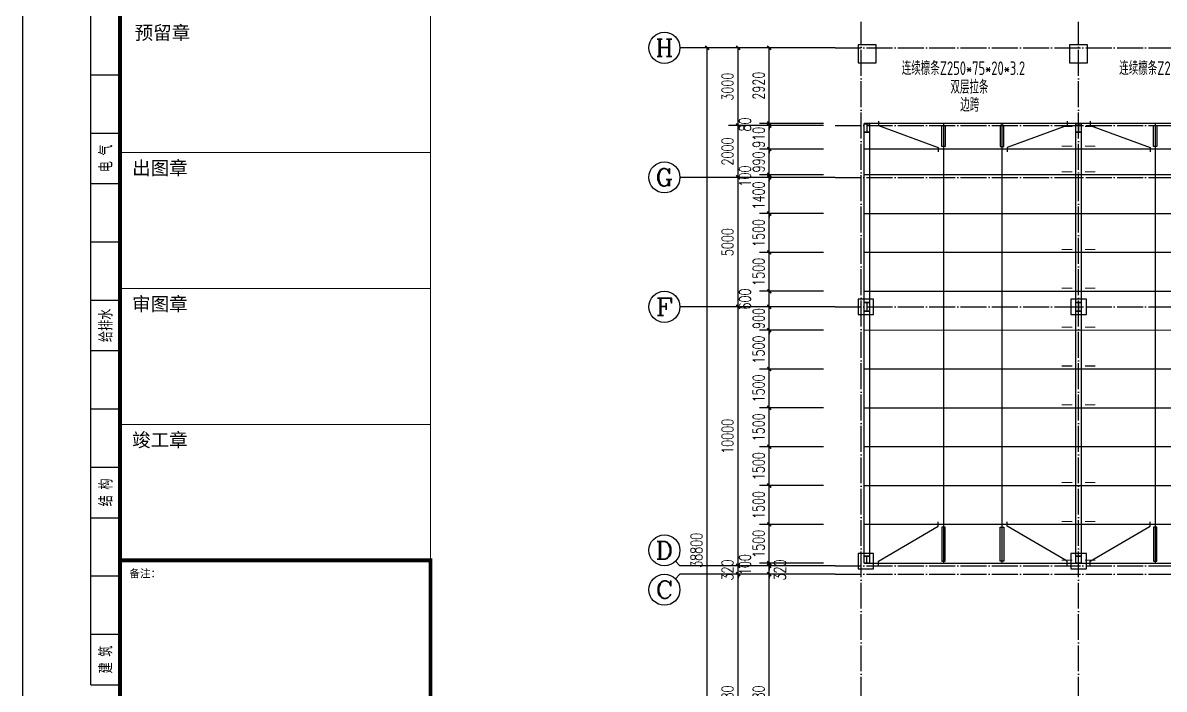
# Model space of a CAD drawing. Extents: x 712773 to 1022356, y -298958 to 209542.
# Drawn here: x 896206 to 940298, y -184377 to -158652 of the extents above; entities that cross this region are included whole.
import ezdxf
from ezdxf.enums import TextEntityAlignment as Align

# ---------------------------------------------------------------- set-up
doc = ezdxf.new("R2010")
doc.units = 0
doc.header["$LTSCALE"] = 500
doc.header["$MEASUREMENT"] = 0
doc.linetypes.add('DOTE', pattern=[2.42, 2, -0.2, 0.02, -0.2])
doc.layers.get('0').update_dxf_attribs({"linetype": 'CONTINUOUS'})
doc.layers.get('DEFPOINTS').update_dxf_attribs({"linetype": 'CONTINUOUS'})
doc.layers.add('0S-柱-线', color=50, linetype='CONTINUOUS', lineweight=30)
doc.layers.add('116', color=1, linetype='CONTINUOUS', lineweight=35)
for name, color, linetype in [('1000', 2, 'CONTINUOUS'), ('2001', 4, 'CONTINUOUS'), ('AXIS', 3, 'CONTINUOUS'), ('AXIS_TEXT', 7, 'CONTINUOUS'), ('DOOR_FIRE', 4, 'CONTINUOUS'), ('DOTE', 1, 'DOTE'), ('PUB_TEXT', 7, 'CONTINUOUS'), ('T-TK', 157, 'CONTINUOUS'), ('图层1', 165, 'CONTINUOUS'), ('照明平面标注层', 111, 'CONTINUOUS'), ('钢架', 7, 'CONTINUOUS')]:
    doc.layers.add(name, color=color, linetype=linetype)
doc.styles.add('_TCH_AXIS', font='COMPLEX', dxfattribs={"bigfont": 'GBCBIG'})
doc.styles.add('_TCH_DIM_T3', font='SIMPLEX', dxfattribs={"width": 0.705882, "bigfont": 'GBCBIG'})
doc.styles.add('COMPLEX', font='COMPLEX')
doc.styles.add('TK1-TY', font='simhei.ttf')
doc.styles.add('TK2-TY', font='', dxfattribs={"width": 0.8})
doc.styles.add('TSSD_Rein', font='tssdeng.shx', dxfattribs={"width": 0.7, "bigfont": 'hztxt.shx'})
doc.styles.add('图框JND-宋体', font='')
doc.styles.get('TK2-TY').set_extended_font_data('NSimSun')
doc.styles.get('图框JND-宋体').set_extended_font_data('SimSun')
doc.dimstyles.new('_TCH_ARCH&&150', dxfattribs={"dimtxt": 446.25, "dimasz": 150, "dimexe": 375, "dimexo": 450, "dimgap": 189.375, "dimtad": 1, "dimdec": 0, "dimzin": 0, "dimdsep": 46, "dimtxsty": '_TCH_DIM_T3', "dimblk": 'ARCHTICK', "dimcen": 0.09, "dimclrt": 7, "dimazin": 2, "dimtfac": 1, "dimtdec": 0, "dimtix": 1, "dimtmove": 2, "dimatfit": 3, "dimfxl": 0, "dimtolj": 1, "dimtzin": 0, "dimarcsym": 0})

# ---------------------------------------------------------------- blocks, each defined once
blk = doc.blocks.new('A1E图框')
at = {"layer": 'T-TK'}
for p, q in [((34800, -84100), (34800, -24700)), ((36550, -49600), (36550, -25700)), ((36550, -33900), (37300, -33900)), ((36550, -35400), (37300, -35400)), ((36550, -36700), (37300, -36700)), ((36550, -36700), (37300, -36700)), ((36550, -38200), (37300, -38200)), ((36550, -39700), (37300, -39700)), ((36550, -41000), (37300, -41000)), ((36550, -41000), (37300, -41000)), ((36550, -42500), (37300, -42500)), ((36550, -44000), (37300, -44000)), ((36550, -45300), (37300, -45300)), ((36550, -46800), (37300, -46800)), ((36550, -48300), (37300, -48300)), ((36550, -49600), (37300, -49600))]:
    blk.add_line(p, q, dxfattribs=at)
at = {"layer": 'T-TK', "const_width": 100}
for points in [[(37300, -83100), (117900, -83100), (117900, -25700), (37300, -25700)], [(45300, -83100), (37300, -83100), (37300, -46400), (45300, -46400)]]:
    blk.add_lwpolyline(points, close=True, dxfattribs=at)
at = {"layer": '图层1', "linetype": 'Continuous'}
blk.add_line((37300, -46400), (37300, -25700), dxfattribs=at)
at = {"layer": '图层1', "linetype": 'Continuous', "const_width": 25}
for points in [[(45300, -25700), (45300, -46400)], [(45300, -35900), (37300, -35900)], [(45300, -39400), (37300, -39400)], [(45300, -42900), (37300, -42900)], [(43800, -46400), (37300, -46400)]]:
    blk.add_lwpolyline(points, dxfattribs=at)
at = {"layer": 'T-TK', "style": 'TK2-TY', "width": 0.7}
for s, p in [('电 气', (36927, -36050)), ('给排水', (36929, -40350)), ('结 构', (36929, -44650)), ('建 筑', (36928, -48950))]:
    blk.add_text(s, height=300, rotation=90, dxfattribs=at).set_placement(p, align=Align.MIDDLE_CENTER)
at = {"layer": 'T-TK', "style": 'TK1-TY'}
blk.add_text('备注：', height=200, dxfattribs=at).set_placement((37544, -46836))
at = {"layer": '图层1', "style": '图框JND-宋体'}
for s, p in [('预留章', (37679, -32643)), ('出图章', (37614, -36124)), ('审图章', (37614, -39624)), ('竣工章', (37614, -43124))]:
    blk.add_text(s, height=350, dxfattribs=at).set_placement(p, align=Align.TOP_LEFT)
blk = doc.blocks.new('W3TGGSEGGG')
at = {"layer": '116', "const_width": 40}
for points in [[(936344, -162654), (936744, -162654)], [(937638, -162654), (937238, -162654)], [(936344, -163410), (936744, -163410)], [(937638, -163410), (937238, -163410)], [(936344, -164400), (936744, -164400)], [(937638, -164400), (937238, -164400)], [(936344, -167400), (936744, -167400)], [(937638, -167400), (937238, -167400)], [(936344, -168900), (936744, -168900)], [(937638, -168900), (937238, -168900)], [(936344, -170400), (936744, -170400)], [(937638, -170400), (937238, -170400)], [(936344, -171900), (936744, -171900)], [(937638, -171900), (937238, -171900)], [(936344, -173400), (936744, -173400)], [(937638, -173400), (937238, -173400)], [(936344, -176400), (936744, -176400)], [(937638, -176400), (937238, -176400)], [(936344, -177900), (936744, -177900)], [(937638, -177900), (937238, -177900)], [(936344, -179400), (936744, -179400)], [(937638, -179400), (937238, -179400)]]:
    blk.add_lwpolyline(points, dxfattribs=at)
blk = doc.blocks.new('aweffewgfag')
at = {"layer": '0S-柱-线'}
for points in [[(985945, -253633), (985945, -252933), (985245, -252933), (985245, -253633)], [(994115, -253633), (994115, -252933), (993415, -252933), (993415, -253633)], [(985845, -263353), (985845, -262753), (985245, -262753), (985245, -263353)], [(994065, -263353), (994065, -262753), (993465, -262753), (993465, -263353)], [(985845, -273173), (985845, -272573), (985245, -272573), (985245, -273173)], [(994065, -273173), (994065, -272573), (993465, -272573), (993465, -273173)]]:
    blk.add_lwpolyline(points, close=True, dxfattribs=at)
blk = doc.blocks.new('_ArchTick')
at = {"color": 0, "linetype": 'ByBlock', "const_width": 0.4}
blk.add_lwpolyline([(-0.5, -0.5), (0.5, 0.5)], dxfattribs=at)
blk = doc.blocks.new('*D460')
at = {"layer": 'AXIS', "color": 0, "lineweight": -2, "transparency": 16777216}
for p, q in [((927141, -159617), (922266, -159617)), ((922641, -198417), (922641, -159617)), ((927141, -198417), (922266, -198417))]:
    blk.add_line(p, q, dxfattribs=at)
at = {"layer": 'DEFPOINTS', "color": 0, "transparency": 16777216}
for p in [(922641, -159617), (927591, -159617), (927591, -198417)]:
    blk.add_point(p, dxfattribs=at)
at = {"layer": 'AXIS', "color": 0, "lineweight": -2, "transparency": 16777216, "xscale": 150, "yscale": 150, "zscale": 150}
for p, rotation in [((922641, -159617), 90), ((922641, -198417), 270)]:
    blk.add_blockref('_ArchTick', p, dxfattribs=dict(at, rotation=rotation))
at = {"layer": 'AXIS', "color": 7, "transparency": 16777216, "insert": (922229, -179017), "char_height": 446.2, "attachment_point": 5, "rotation": 90, "style": '_TCH_DIM_T3'}
blk.add_mtext('\\A1;38800', dxfattribs=at)
blk = doc.blocks.new('*D462')
at = {"layer": 'AXIS', "color": 0, "lineweight": -2, "transparency": 16777216}
for p, q in [((927141, -179937), (923466, -179937)), ((923841, -189617), (923841, -179937)), ((927141, -189617), (923466, -189617))]:
    blk.add_line(p, q, dxfattribs=at)
at = {"layer": 'DEFPOINTS', "color": 0, "transparency": 16777216}
for p in [(923841, -179937), (927591, -179937), (927591, -189617)]:
    blk.add_point(p, dxfattribs=at)
at = {"layer": 'AXIS', "color": 0, "lineweight": -2, "transparency": 16777216, "xscale": 150, "yscale": 150, "zscale": 150}
for p, rotation in [((923841, -179937), 90), ((923841, -189617), 270)]:
    blk.add_blockref('_ArchTick', p, dxfattribs=dict(at, rotation=rotation))
at = {"layer": 'AXIS', "color": 7, "transparency": 16777216, "insert": (923429, -184777), "char_height": 446.2, "attachment_point": 5, "rotation": 90, "style": '_TCH_DIM_T3'}
blk.add_mtext('\\A1;9680', dxfattribs=at)
blk = doc.blocks.new('*D463')
at = {"layer": 'AXIS', "color": 0, "lineweight": -2, "transparency": 16777216}
for p, q in [((927141, -179617), (923466, -179617)), ((923841, -179617), (923841, -179467)), ((923841, -179937), (923841, -179617)), ((927141, -179937), (923466, -179937)), ((923841, -179937), (923841, -180087))]:
    blk.add_line(p, q, dxfattribs=at)
at = {"layer": 'DEFPOINTS', "color": 0, "transparency": 16777216}
for p in [(923841, -179617), (927591, -179617), (927591, -179937)]:
    blk.add_point(p, dxfattribs=at)
at = {"layer": 'AXIS', "color": 0, "lineweight": -2, "transparency": 16777216, "xscale": 150, "yscale": 150, "zscale": 150}
for p, rotation in [((923841, -179617), 270), ((923841, -179937), 90)]:
    blk.add_blockref('_ArchTick', p, dxfattribs=dict(at, rotation=rotation))
at = {"layer": 'AXIS', "color": 7, "transparency": 16777216, "insert": (923429, -179777), "char_height": 446.2, "attachment_point": 5, "rotation": 90, "style": '_TCH_DIM_T3'}
blk.add_mtext('\\A1;320', dxfattribs=at)
blk = doc.blocks.new('*D464')
at = {"layer": 'AXIS', "color": 0, "lineweight": -2, "transparency": 16777216}
for p, q in [((927141, -169617), (923466, -169617)), ((923841, -179617), (923841, -169617)), ((927141, -179617), (923466, -179617))]:
    blk.add_line(p, q, dxfattribs=at)
at = {"layer": 'DEFPOINTS', "color": 0, "transparency": 16777216}
for p in [(923841, -169617), (927591, -169617), (927591, -179617)]:
    blk.add_point(p, dxfattribs=at)
at = {"layer": 'AXIS', "color": 0, "lineweight": -2, "transparency": 16777216, "xscale": 150, "yscale": 150, "zscale": 150}
for p, rotation in [((923841, -169617), 90), ((923841, -179617), 270)]:
    blk.add_blockref('_ArchTick', p, dxfattribs=dict(at, rotation=rotation))
at = {"layer": 'AXIS', "color": 7, "transparency": 16777216, "insert": (923429, -174617), "char_height": 446.2, "attachment_point": 5, "rotation": 90, "style": '_TCH_DIM_T3'}
blk.add_mtext('\\A1;10000', dxfattribs=at)
blk = doc.blocks.new('*D465')
at = {"layer": 'AXIS', "color": 0, "lineweight": -2, "transparency": 16777216}
for p, q in [((927141, -164617), (923466, -164617)), ((923841, -169617), (923841, -164617)), ((927141, -169617), (923466, -169617))]:
    blk.add_line(p, q, dxfattribs=at)
at = {"layer": 'DEFPOINTS', "color": 0, "transparency": 16777216}
for p in [(923841, -164617), (927591, -164617), (927591, -169617)]:
    blk.add_point(p, dxfattribs=at)
at = {"layer": 'AXIS', "color": 0, "lineweight": -2, "transparency": 16777216, "xscale": 150, "yscale": 150, "zscale": 150}
for p, rotation in [((923841, -164617), 90), ((923841, -169617), 270)]:
    blk.add_blockref('_ArchTick', p, dxfattribs=dict(at, rotation=rotation))
at = {"layer": 'AXIS', "color": 7, "transparency": 16777216, "insert": (923429, -167117), "char_height": 446.2, "attachment_point": 5, "rotation": 90, "style": '_TCH_DIM_T3'}
blk.add_mtext('\\A1;5000', dxfattribs=at)
blk = doc.blocks.new('*D466')
at = {"layer": 'AXIS', "color": 0, "lineweight": -2, "transparency": 16777216}
for p, q in [((927141, -162617), (923466, -162617)), ((923841, -164617), (923841, -162617)), ((927141, -164617), (923466, -164617))]:
    blk.add_line(p, q, dxfattribs=at)
at = {"layer": 'DEFPOINTS', "color": 0, "transparency": 16777216}
for p in [(923841, -162617), (927591, -162617), (927591, -164617)]:
    blk.add_point(p, dxfattribs=at)
at = {"layer": 'AXIS', "color": 0, "lineweight": -2, "transparency": 16777216, "xscale": 150, "yscale": 150, "zscale": 150}
for p, rotation in [((923841, -162617), 90), ((923841, -164617), 270)]:
    blk.add_blockref('_ArchTick', p, dxfattribs=dict(at, rotation=rotation))
at = {"layer": 'AXIS', "color": 7, "transparency": 16777216, "insert": (923429, -163617), "char_height": 446.2, "attachment_point": 5, "rotation": 90, "style": '_TCH_DIM_T3'}
blk.add_mtext('\\A1;2000', dxfattribs=at)
blk = doc.blocks.new('*D467')
at = {"layer": 'AXIS', "color": 0, "lineweight": -2, "transparency": 16777216}
for p, q in [((927141, -159617), (923466, -159617)), ((923841, -162617), (923841, -159617)), ((927141, -162617), (923466, -162617))]:
    blk.add_line(p, q, dxfattribs=at)
at = {"layer": 'DEFPOINTS', "color": 0, "transparency": 16777216}
for p in [(923841, -159617), (927591, -159617), (927591, -162617)]:
    blk.add_point(p, dxfattribs=at)
at = {"layer": 'AXIS', "color": 0, "lineweight": -2, "transparency": 16777216, "xscale": 150, "yscale": 150, "zscale": 150}
for p, rotation in [((923841, -159617), 90), ((923841, -162617), 270)]:
    blk.add_blockref('_ArchTick', p, dxfattribs=dict(at, rotation=rotation))
at = {"layer": 'AXIS', "color": 7, "transparency": 16777216, "insert": (923429, -161117), "char_height": 446.2, "attachment_point": 5, "rotation": 90, "style": '_TCH_DIM_T3'}
blk.add_mtext('\\A1;3000', dxfattribs=at)
blk = doc.blocks.new('*D615')
at = {"layer": 'AXIS', "color": 0, "lineweight": -2, "transparency": 16777216}
for p, q in [((927141, -179937), (924666, -179937)), ((925041, -189617), (925041, -179937)), ((927141, -189617), (924666, -189617))]:
    blk.add_line(p, q, dxfattribs=at)
at = {"layer": 'DEFPOINTS', "color": 0, "transparency": 16777216}
for p in [(925041, -179937), (927591, -179937), (927591, -189617)]:
    blk.add_point(p, dxfattribs=at)
at = {"layer": 'AXIS', "color": 0, "lineweight": -2, "transparency": 16777216, "xscale": 150, "yscale": 150, "zscale": 150}
for p, rotation in [((925041, -179937), 90), ((925041, -189617), 270)]:
    blk.add_blockref('_ArchTick', p, dxfattribs=dict(at, rotation=rotation))
at = {"layer": 'AXIS', "color": 7, "transparency": 16777216, "insert": (924629, -184777), "char_height": 446.2, "attachment_point": 5, "rotation": 90, "style": '_TCH_DIM_T3'}
blk.add_mtext('\\A1;9680', dxfattribs=at)
blk = doc.blocks.new('*D616')
at = {"layer": 'AXIS', "color": 0, "lineweight": -2, "transparency": 16777216}
for p, q in [((927141, -179617), (924666, -179617)), ((925041, -179617), (925041, -179467)), ((925041, -179937), (925041, -179617)), ((927141, -179937), (924666, -179937)), ((925041, -179937), (925041, -180087))]:
    blk.add_line(p, q, dxfattribs=at)
at = {"layer": 'DEFPOINTS', "color": 0, "transparency": 16777216}
for p in [(925041, -179617), (927591, -179617), (927591, -179937)]:
    blk.add_point(p, dxfattribs=at)
at = {"layer": 'AXIS', "color": 0, "lineweight": -2, "transparency": 16777216, "xscale": 150, "yscale": 150, "zscale": 150}
for p, rotation in [((925041, -179617), 270), ((925041, -179937), 90)]:
    blk.add_blockref('_ArchTick', p, dxfattribs=dict(at, rotation=rotation))
at = {"layer": 'AXIS', "color": 7, "transparency": 16777216, "insert": (925454, -179777), "char_height": 446.2, "attachment_point": 5, "rotation": 90, "style": '_TCH_DIM_T3'}
blk.add_mtext('\\A1;320', dxfattribs=at)
blk = doc.blocks.new('*D617')
at = {"layer": 'AXIS', "color": 0, "lineweight": -2, "transparency": 16777216}
for p, q in [((925041, -179517), (925041, -179367)), ((927141, -179517), (924666, -179517)), ((927141, -179617), (924666, -179617)), ((925041, -179617), (925041, -179517)), ((925041, -179617), (925041, -179767))]:
    blk.add_line(p, q, dxfattribs=at)
at = {"layer": 'DEFPOINTS', "color": 0, "transparency": 16777216}
for p in [(925041, -179517), (927591, -179517), (927591, -179617)]:
    blk.add_point(p, dxfattribs=at)
at = {"layer": 'AXIS', "color": 0, "lineweight": -2, "transparency": 16777216, "xscale": 150, "yscale": 150, "zscale": 150}
for p, rotation in [((925041, -179517), 270), ((925041, -179617), 90)]:
    blk.add_blockref('_ArchTick', p, dxfattribs=dict(at, rotation=rotation))
at = {"layer": 'AXIS', "color": 7, "transparency": 16777216, "insert": (924104, -179567), "char_height": 446.2, "attachment_point": 5, "rotation": 90, "style": '_TCH_DIM_T3'}
blk.add_mtext('\\A1;100', dxfattribs=at)
blk = doc.blocks.new('*D618')
at = {"layer": 'AXIS', "color": 0, "lineweight": -2, "transparency": 16777216}
for p, q in [((927141, -178017), (924666, -178017)), ((925041, -179517), (925041, -178017)), ((927141, -179517), (924666, -179517))]:
    blk.add_line(p, q, dxfattribs=at)
at = {"layer": 'DEFPOINTS', "color": 0, "transparency": 16777216}
for p in [(925041, -178017), (927591, -178017), (927591, -179517)]:
    blk.add_point(p, dxfattribs=at)
at = {"layer": 'AXIS', "color": 0, "lineweight": -2, "transparency": 16777216, "xscale": 150, "yscale": 150, "zscale": 150}
for p, rotation in [((925041, -178017), 90), ((925041, -179517), 270)]:
    blk.add_blockref('_ArchTick', p, dxfattribs=dict(at, rotation=rotation))
at = {"layer": 'AXIS', "color": 7, "transparency": 16777216, "insert": (924629, -178767), "char_height": 446.2, "attachment_point": 5, "rotation": 90, "style": '_TCH_DIM_T3'}
blk.add_mtext('\\A1;1500', dxfattribs=at)
blk = doc.blocks.new('*D619')
at = {"layer": 'AXIS', "color": 0, "lineweight": -2, "transparency": 16777216}
for p, q in [((927141, -176517), (924666, -176517)), ((925041, -178017), (925041, -176517)), ((927141, -178017), (924666, -178017))]:
    blk.add_line(p, q, dxfattribs=at)
at = {"layer": 'DEFPOINTS', "color": 0, "transparency": 16777216}
for p in [(925041, -176517), (927591, -176517), (927591, -178017)]:
    blk.add_point(p, dxfattribs=at)
at = {"layer": 'AXIS', "color": 0, "lineweight": -2, "transparency": 16777216, "xscale": 150, "yscale": 150, "zscale": 150}
for p, rotation in [((925041, -176517), 90), ((925041, -178017), 270)]:
    blk.add_blockref('_ArchTick', p, dxfattribs=dict(at, rotation=rotation))
at = {"layer": 'AXIS', "color": 7, "transparency": 16777216, "insert": (924629, -177267), "char_height": 446.2, "attachment_point": 5, "rotation": 90, "style": '_TCH_DIM_T3'}
blk.add_mtext('\\A1;1500', dxfattribs=at)
blk = doc.blocks.new('*D620')
at = {"layer": 'AXIS', "color": 0, "lineweight": -2, "transparency": 16777216}
for p, q in [((927141, -175017), (924666, -175017)), ((925041, -176517), (925041, -175017)), ((927141, -176517), (924666, -176517))]:
    blk.add_line(p, q, dxfattribs=at)
at = {"layer": 'DEFPOINTS', "color": 0, "transparency": 16777216}
for p in [(925041, -175017), (927591, -175017), (927591, -176517)]:
    blk.add_point(p, dxfattribs=at)
at = {"layer": 'AXIS', "color": 0, "lineweight": -2, "transparency": 16777216, "xscale": 150, "yscale": 150, "zscale": 150}
for p, rotation in [((925041, -175017), 90), ((925041, -176517), 270)]:
    blk.add_blockref('_ArchTick', p, dxfattribs=dict(at, rotation=rotation))
at = {"layer": 'AXIS', "color": 7, "transparency": 16777216, "insert": (924629, -175767), "char_height": 446.2, "attachment_point": 5, "rotation": 90, "style": '_TCH_DIM_T3'}
blk.add_mtext('\\A1;1500', dxfattribs=at)
blk = doc.blocks.new('*D621')
at = {"layer": 'AXIS', "color": 0, "lineweight": -2, "transparency": 16777216}
for p, q in [((927141, -173517), (924666, -173517)), ((925041, -175017), (925041, -173517)), ((927141, -175017), (924666, -175017))]:
    blk.add_line(p, q, dxfattribs=at)
at = {"layer": 'DEFPOINTS', "color": 0, "transparency": 16777216}
for p in [(925041, -173517), (927591, -173517), (927591, -175017)]:
    blk.add_point(p, dxfattribs=at)
at = {"layer": 'AXIS', "color": 0, "lineweight": -2, "transparency": 16777216, "xscale": 150, "yscale": 150, "zscale": 150}
for p, rotation in [((925041, -173517), 90), ((925041, -175017), 270)]:
    blk.add_blockref('_ArchTick', p, dxfattribs=dict(at, rotation=rotation))
at = {"layer": 'AXIS', "color": 7, "transparency": 16777216, "insert": (924629, -174267), "char_height": 446.2, "attachment_point": 5, "rotation": 90, "style": '_TCH_DIM_T3'}
blk.add_mtext('\\A1;1500', dxfattribs=at)
blk = doc.blocks.new('*D622')
at = {"layer": 'AXIS', "color": 0, "lineweight": -2, "transparency": 16777216}
for p, q in [((927141, -172017), (924666, -172017)), ((925041, -173517), (925041, -172017)), ((927141, -173517), (924666, -173517))]:
    blk.add_line(p, q, dxfattribs=at)
at = {"layer": 'DEFPOINTS', "color": 0, "transparency": 16777216}
for p in [(925041, -172017), (927591, -172017), (927591, -173517)]:
    blk.add_point(p, dxfattribs=at)
at = {"layer": 'AXIS', "color": 0, "lineweight": -2, "transparency": 16777216, "xscale": 150, "yscale": 150, "zscale": 150}
for p, rotation in [((925041, -172017), 90), ((925041, -173517), 270)]:
    blk.add_blockref('_ArchTick', p, dxfattribs=dict(at, rotation=rotation))
at = {"layer": 'AXIS', "color": 7, "transparency": 16777216, "insert": (924629, -172767), "char_height": 446.2, "attachment_point": 5, "rotation": 90, "style": '_TCH_DIM_T3'}
blk.add_mtext('\\A1;1500', dxfattribs=at)
blk = doc.blocks.new('*D623')
at = {"layer": 'AXIS', "color": 0, "lineweight": -2, "transparency": 16777216}
for p, q in [((927141, -170517), (924666, -170517)), ((925041, -172017), (925041, -170517)), ((927141, -172017), (924666, -172017))]:
    blk.add_line(p, q, dxfattribs=at)
at = {"layer": 'DEFPOINTS', "color": 0, "transparency": 16777216}
for p in [(925041, -170517), (927591, -170517), (927591, -172017)]:
    blk.add_point(p, dxfattribs=at)
at = {"layer": 'AXIS', "color": 0, "lineweight": -2, "transparency": 16777216, "xscale": 150, "yscale": 150, "zscale": 150}
for p, rotation in [((925041, -170517), 90), ((925041, -172017), 270)]:
    blk.add_blockref('_ArchTick', p, dxfattribs=dict(at, rotation=rotation))
at = {"layer": 'AXIS', "color": 7, "transparency": 16777216, "insert": (924629, -171267), "char_height": 446.2, "attachment_point": 5, "rotation": 90, "style": '_TCH_DIM_T3'}
blk.add_mtext('\\A1;1500', dxfattribs=at)
blk = doc.blocks.new('*D624')
at = {"layer": 'AXIS', "color": 0, "lineweight": -2, "transparency": 16777216}
for p, q in [((927141, -169617), (924666, -169617)), ((925041, -169617), (925041, -169467)), ((925041, -170517), (925041, -169617)), ((927141, -170517), (924666, -170517)), ((925041, -170517), (925041, -170667))]:
    blk.add_line(p, q, dxfattribs=at)
at = {"layer": 'DEFPOINTS', "color": 0, "transparency": 16777216}
for p in [(925041, -169617), (927591, -169617), (927591, -170517)]:
    blk.add_point(p, dxfattribs=at)
at = {"layer": 'AXIS', "color": 0, "lineweight": -2, "transparency": 16777216, "xscale": 150, "yscale": 150, "zscale": 150}
for p, rotation in [((925041, -169617), 270), ((925041, -170517), 90)]:
    blk.add_blockref('_ArchTick', p, dxfattribs=dict(at, rotation=rotation))
at = {"layer": 'AXIS', "color": 7, "transparency": 16777216, "insert": (924629, -170067), "char_height": 446.2, "attachment_point": 5, "rotation": 90, "style": '_TCH_DIM_T3'}
blk.add_mtext('\\A1;900', dxfattribs=at)
blk = doc.blocks.new('*D625')
at = {"layer": 'AXIS', "color": 0, "lineweight": -2, "transparency": 16777216}
for p, q in [((927141, -169017), (924666, -169017)), ((925041, -169617), (925041, -169017)), ((927141, -169617), (924666, -169617))]:
    blk.add_line(p, q, dxfattribs=at)
at = {"layer": 'DEFPOINTS', "color": 0, "transparency": 16777216}
for p in [(925041, -169017), (927591, -169017), (927591, -169617)]:
    blk.add_point(p, dxfattribs=at)
at = {"layer": 'AXIS', "color": 0, "lineweight": -2, "transparency": 16777216, "xscale": 150, "yscale": 150, "zscale": 150}
for p, rotation in [((925041, -169017), 90), ((925041, -169617), 270)]:
    blk.add_blockref('_ArchTick', p, dxfattribs=dict(at, rotation=rotation))
at = {"layer": 'AXIS', "color": 7, "transparency": 16777216, "insert": (924104, -169317), "char_height": 446.2, "attachment_point": 5, "rotation": 90, "style": '_TCH_DIM_T3'}
blk.add_mtext('\\A1;600', dxfattribs=at)
blk = doc.blocks.new('*D626')
at = {"layer": 'AXIS', "color": 0, "lineweight": -2, "transparency": 16777216}
for p, q in [((927141, -167517), (924666, -167517)), ((925041, -169017), (925041, -167517)), ((927141, -169017), (924666, -169017))]:
    blk.add_line(p, q, dxfattribs=at)
at = {"layer": 'DEFPOINTS', "color": 0, "transparency": 16777216}
for p in [(925041, -167517), (927591, -167517), (927591, -169017)]:
    blk.add_point(p, dxfattribs=at)
at = {"layer": 'AXIS', "color": 0, "lineweight": -2, "transparency": 16777216, "xscale": 150, "yscale": 150, "zscale": 150}
for p, rotation in [((925041, -167517), 90), ((925041, -169017), 270)]:
    blk.add_blockref('_ArchTick', p, dxfattribs=dict(at, rotation=rotation))
at = {"layer": 'AXIS', "color": 7, "transparency": 16777216, "insert": (924629, -168267), "char_height": 446.2, "attachment_point": 5, "rotation": 90, "style": '_TCH_DIM_T3'}
blk.add_mtext('\\A1;1500', dxfattribs=at)
blk = doc.blocks.new('*D627')
at = {"layer": 'AXIS', "color": 0, "lineweight": -2, "transparency": 16777216}
for p, q in [((927141, -166017), (924666, -166017)), ((925041, -167517), (925041, -166017)), ((927141, -167517), (924666, -167517))]:
    blk.add_line(p, q, dxfattribs=at)
at = {"layer": 'DEFPOINTS', "color": 0, "transparency": 16777216}
for p in [(925041, -166017), (927591, -166017), (927591, -167517)]:
    blk.add_point(p, dxfattribs=at)
at = {"layer": 'AXIS', "color": 0, "lineweight": -2, "transparency": 16777216, "xscale": 150, "yscale": 150, "zscale": 150}
for p, rotation in [((925041, -166017), 90), ((925041, -167517), 270)]:
    blk.add_blockref('_ArchTick', p, dxfattribs=dict(at, rotation=rotation))
at = {"layer": 'AXIS', "color": 7, "transparency": 16777216, "insert": (924629, -166767), "char_height": 446.2, "attachment_point": 5, "rotation": 90, "style": '_TCH_DIM_T3'}
blk.add_mtext('\\A1;1500', dxfattribs=at)
blk = doc.blocks.new('*D628')
at = {"layer": 'AXIS', "color": 0, "lineweight": -2, "transparency": 16777216}
for p, q in [((927141, -164617), (924666, -164617)), ((925041, -164617), (925041, -164467)), ((925041, -166017), (925041, -164617)), ((927141, -166017), (924666, -166017)), ((925041, -166017), (925041, -166167))]:
    blk.add_line(p, q, dxfattribs=at)
at = {"layer": 'DEFPOINTS', "color": 0, "transparency": 16777216}
for p in [(925041, -164617), (927591, -164617), (927591, -166017)]:
    blk.add_point(p, dxfattribs=at)
at = {"layer": 'AXIS', "color": 0, "lineweight": -2, "transparency": 16777216, "xscale": 150, "yscale": 150, "zscale": 150}
for p, rotation in [((925041, -164617), 270), ((925041, -166017), 90)]:
    blk.add_blockref('_ArchTick', p, dxfattribs=dict(at, rotation=rotation))
at = {"layer": 'AXIS', "color": 7, "transparency": 16777216, "insert": (924629, -165317), "char_height": 446.2, "attachment_point": 5, "rotation": 90, "style": '_TCH_DIM_T3'}
blk.add_mtext('\\A1;1400', dxfattribs=at)
blk = doc.blocks.new('*D629')
at = {"layer": 'AXIS', "color": 0, "lineweight": -2, "transparency": 16777216}
for p, q in [((925041, -164517), (925041, -164367)), ((927141, -164517), (924666, -164517)), ((927141, -164617), (924666, -164617)), ((925041, -164617), (925041, -164517)), ((925041, -164617), (925041, -164767))]:
    blk.add_line(p, q, dxfattribs=at)
at = {"layer": 'DEFPOINTS', "color": 0, "transparency": 16777216}
for p in [(925041, -164517), (927591, -164517), (927591, -164617)]:
    blk.add_point(p, dxfattribs=at)
at = {"layer": 'AXIS', "color": 0, "lineweight": -2, "transparency": 16777216, "xscale": 150, "yscale": 150, "zscale": 150}
for p, rotation in [((925041, -164517), 270), ((925041, -164617), 90)]:
    blk.add_blockref('_ArchTick', p, dxfattribs=dict(at, rotation=rotation))
at = {"layer": 'AXIS', "color": 7, "transparency": 16777216, "insert": (924104, -164567), "char_height": 446.2, "attachment_point": 5, "rotation": 90, "style": '_TCH_DIM_T3'}
blk.add_mtext('\\A1;100', dxfattribs=at)
blk = doc.blocks.new('*D630')
at = {"layer": 'AXIS', "color": 0, "lineweight": -2, "transparency": 16777216}
for p, q in [((927141, -163527), (924666, -163527)), ((925041, -163527), (925041, -163377)), ((925041, -164517), (925041, -163527)), ((927141, -164517), (924666, -164517)), ((925041, -164517), (925041, -164667))]:
    blk.add_line(p, q, dxfattribs=at)
at = {"layer": 'DEFPOINTS', "color": 0, "transparency": 16777216}
for p in [(925041, -163527), (927591, -163527), (927591, -164517)]:
    blk.add_point(p, dxfattribs=at)
at = {"layer": 'AXIS', "color": 0, "lineweight": -2, "transparency": 16777216, "xscale": 150, "yscale": 150, "zscale": 150}
for p, rotation in [((925041, -163527), 270), ((925041, -164517), 90)]:
    blk.add_blockref('_ArchTick', p, dxfattribs=dict(at, rotation=rotation))
at = {"layer": 'AXIS', "color": 7, "transparency": 16777216, "insert": (924629, -164022), "char_height": 446.2, "attachment_point": 5, "rotation": 90, "style": '_TCH_DIM_T3'}
blk.add_mtext('\\A1;990', dxfattribs=at)
blk = doc.blocks.new('*D631')
at = {"layer": 'AXIS', "color": 0, "lineweight": -2, "transparency": 16777216}
for p, q in [((927141, -162617), (924666, -162617)), ((925041, -162617), (925041, -162467)), ((925041, -163527), (925041, -162617)), ((927141, -163527), (924666, -163527)), ((925041, -163527), (925041, -163677))]:
    blk.add_line(p, q, dxfattribs=at)
at = {"layer": 'DEFPOINTS', "color": 0, "transparency": 16777216}
for p in [(925041, -162617), (927591, -162617), (927591, -163527)]:
    blk.add_point(p, dxfattribs=at)
at = {"layer": 'AXIS', "color": 0, "lineweight": -2, "transparency": 16777216, "xscale": 150, "yscale": 150, "zscale": 150}
for p, rotation in [((925041, -162617), 270), ((925041, -163527), 90)]:
    blk.add_blockref('_ArchTick', p, dxfattribs=dict(at, rotation=rotation))
at = {"layer": 'AXIS', "color": 7, "transparency": 16777216, "insert": (924629, -163072), "char_height": 446.2, "attachment_point": 5, "rotation": 90, "style": '_TCH_DIM_T3'}
blk.add_mtext('\\A1;910', dxfattribs=at)
blk = doc.blocks.new('*D632')
at = {"layer": 'AXIS', "color": 0, "lineweight": -2, "transparency": 16777216}
for p, q in [((927141, -162537), (924666, -162537)), ((927141, -162617), (924666, -162617)), ((925041, -162537), (925041, -162387)), ((925041, -162617), (925041, -162537)), ((925041, -162617), (925041, -162767))]:
    blk.add_line(p, q, dxfattribs=at)
at = {"layer": 'DEFPOINTS', "color": 0, "transparency": 16777216}
for p in [(925041, -162537), (927591, -162537), (927591, -162617)]:
    blk.add_point(p, dxfattribs=at)
at = {"layer": 'AXIS', "color": 0, "lineweight": -2, "transparency": 16777216, "xscale": 150, "yscale": 150, "zscale": 150}
for p, rotation in [((925041, -162537), 270), ((925041, -162617), 90)]:
    blk.add_blockref('_ArchTick', p, dxfattribs=dict(at, rotation=rotation))
at = {"layer": 'AXIS', "color": 7, "transparency": 16777216, "insert": (924104, -162577), "char_height": 446.2, "attachment_point": 5, "rotation": 90, "style": '_TCH_DIM_T3'}
blk.add_mtext('\\A1;80', dxfattribs=at)
blk = doc.blocks.new('*D633')
at = {"layer": 'AXIS', "color": 0, "lineweight": -2, "transparency": 16777216}
for p, q in [((927141, -159617), (924666, -159617)), ((925041, -162537), (925041, -159617)), ((927141, -162537), (924666, -162537))]:
    blk.add_line(p, q, dxfattribs=at)
at = {"layer": 'DEFPOINTS', "color": 0, "transparency": 16777216}
for p in [(925041, -159617), (927591, -159617), (927591, -162537)]:
    blk.add_point(p, dxfattribs=at)
at = {"layer": 'AXIS', "color": 0, "lineweight": -2, "transparency": 16777216, "xscale": 150, "yscale": 150, "zscale": 150}
for p, rotation in [((925041, -159617), 90), ((925041, -162537), 270)]:
    blk.add_blockref('_ArchTick', p, dxfattribs=dict(at, rotation=rotation))
at = {"layer": 'AXIS', "color": 7, "transparency": 16777216, "insert": (924629, -161077), "char_height": 446.2, "attachment_point": 5, "rotation": 90, "style": '_TCH_DIM_T3'}
blk.add_mtext('\\A1;2920', dxfattribs=at)
blk = doc.blocks.new('_AXISO')
blk.add_circle((0, 0), 0.5)
at = {"layer": 'AXIS_TEXT', "style": 'COMPLEX', "width": 1.302083}
blk.add_attdef('A', text='', height=0.56, dxfattribs=at).set_placement((-0.25, -0.28), (0.25, -0.28), align=Align.FIT)

msp = doc.modelspace()

# ---------------------------------------------------------------- linework, layer by layer
at = {"layer": '1000', "const_width": 50}
for points in [[(928711.1, -162537), (970271.1, -162537)], [(928711.1, -163527), (970271.1, -163527)], [(928711.1, -164517), (970271.1, -164517)], [(928711.1, -166017), (970271.1, -166017)], [(928711.1, -167517), (970271.1, -167517)], [(928711.1, -169017), (970271.1, -169017)], [(928711.1, -170517), (970271.1, -170517)], [(928711.1, -172017), (970271.1, -172017)], [(928711.1, -173517), (970271.1, -173517)], [(928711.1, -175017), (970271.1, -175017)], [(928711.1, -176517), (970271.1, -176517)], [(928711.1, -178017), (970271.1, -178017)], [(928711.1, -179517), (970271.1, -179517)]]:
    msp.add_lwpolyline(points, dxfattribs=at)
at = {"layer": '2001'}
for points in [[(928911.1, -179517), (928711.1, -179517), (928711.1, -162537), (928911.1, -162537)], [(937091.1, -179517), (936891.1, -179517), (936891.1, -162537), (937091.1, -162537)]]:
    msp.add_lwpolyline(points, close=True, dxfattribs=at)
at = {"layer": 'AXIS'}
for p, q in [((927591.1, -159617), (921591.1, -159617)), ((927591.1, -164617), (921591.1, -164617)), ((927591.1, -169617), (921591.1, -169617)), ((921415.4, -179441.3), (921591.1, -179617)), ((927591.1, -179617), (921591.1, -179617)), ((921415.4, -180112.8), (921591.1, -179937)), ((927591.1, -179937), (921591.1, -179937))]:
    msp.add_line(p, q, dxfattribs=at)
at = {"layer": 'DOOR_FIRE'}
for p, q in [((931772.8, -162537), (931772.8, -179517)), ((934029.5, -162537), (934029.5, -179517)), ((939952.8, -162537), (939952.8, -179517))]:
    msp.add_line(p, q, dxfattribs=at)
for points in [[(929256.4, -162454.2), (929256.4, -162619.9), (931572.5, -163460.8), (931572.5, -163627.5)], [(936545.8, -162454.2), (936545.8, -162619.9), (934229.7, -163460.8), (934229.7, -163627.5)], [(937436.4, -162454.2), (937436.4, -162619.9), (939752.5, -163460.8), (939752.5, -163627.5)], [(929256.4, -179599.9), (929256.4, -179434.2), (931572.5, -178083.3), (931572.5, -177916.6)], [(936545.8, -179599.9), (936545.8, -179434.2), (934229.7, -178083.3), (934229.7, -177916.6)], [(937436.4, -179599.9), (937436.4, -179434.2), (939752.5, -178083.3), (939752.5, -177916.6)]]:
    msp.add_lwpolyline(points, dxfattribs=at)
for points in [[(931840.3, -162618.9), (931840.3, -163425.1), (931705.3, -163425.1), (931705.3, -162618.9)], [(933962, -162618.9), (933962, -163425.1), (934097, -163425.1), (934097, -162618.9)], [(940020.3, -162618.9), (940020.3, -163425.1), (939885.3, -163425.1), (939885.3, -162618.9)], [(931840.3, -179435.2), (931840.3, -178118.9), (931705.3, -178118.9), (931705.3, -179435.2)], [(933962, -179435.2), (933962, -178118.9), (934097, -178118.9), (934097, -179435.2)], [(940020.3, -179435.2), (940020.3, -178118.9), (939885.3, -178118.9), (939885.3, -179435.2)]]:
    msp.add_lwpolyline(points, close=True, dxfattribs=at)
at = {"layer": 'DOOR_FIRE', "const_width": 50}
for points in [[(931772.8, -162537), (931772.8, -163527)], [(934029.5, -162537), (934029.5, -163527)], [(939952.8, -162537), (939952.8, -163527)], [(931772.8, -179517), (931772.8, -178017)], [(934029.5, -179517), (934029.5, -178017)], [(939952.8, -179517), (939952.8, -178017)]]:
    msp.add_lwpolyline(points, dxfattribs=at)
at = {"layer": 'DOTE'}
for p, q in [((928591.1, -199417), (928591.1, -158617)), ((936991.1, -199417), (936991.1, -158617)), ((927591.1, -159617), (1005191.1, -159617)), ((927591.1, -162617), (1005191.1, -162617)), ((927591.1, -164617), (1005191.1, -164617)), ((927591.1, -169617), (1005191.1, -169617)), ((927591.1, -179617), (1005191.1, -179617)), ((927591.1, -179937), (1005191.1, -179937))]:
    msp.add_line(p, q, dxfattribs=at)
at = {"layer": '钢架', "color": 4}
for p, q in [((928711.1, -162537), (928911.1, -162537)), ((928711.1, -162547), (928711.1, -162537)), ((928711.1, -162547), (928911.1, -162547)), ((928808.1, -162547), (928808.1, -162877)), ((928814.1, -162547), (928814.1, -162877)), ((928911.1, -162537), (928911.1, -162547)), ((936891.1, -162537), (937091.1, -162537)), ((936891.1, -162547), (936891.1, -162537)), ((936891.1, -162547), (937091.1, -162547)), ((936988.1, -162547), (936988.1, -162877)), ((936994.1, -162547), (936994.1, -162877)), ((937091.1, -162537), (937091.1, -162547)), ((928911.1, -162877), (928711.1, -162877)), ((928711.1, -162887), (928711.1, -162877)), ((928911.1, -162887), (928711.1, -162887)), ((928911.1, -162877), (928911.1, -162887)), ((937091.1, -162877), (936891.1, -162877)), ((936891.1, -162887), (936891.1, -162877)), ((937091.1, -162887), (936891.1, -162887)), ((937091.1, -162877), (937091.1, -162887)), ((928711.1, -169442), (928911.1, -169442)), ((928711.1, -169452), (928711.1, -169442)), ((928711.1, -169452), (928911.1, -169452)), ((928808.1, -169452), (928808.1, -169782)), ((928814.1, -169452), (928814.1, -169782)), ((928911.1, -169442), (928911.1, -169452)), ((936891.1, -169442), (937091.1, -169442)), ((936891.1, -169452), (936891.1, -169442)), ((936891.1, -169452), (937091.1, -169452)), ((936988.1, -169452), (936988.1, -169782)), ((936994.1, -169452), (936994.1, -169782)), ((937091.1, -169442), (937091.1, -169452)), ((928911.1, -169782), (928711.1, -169782)), ((928711.1, -169792), (928711.1, -169782)), ((928911.1, -169792), (928711.1, -169792)), ((928911.1, -169782), (928911.1, -169792)), ((937091.1, -169782), (936891.1, -169782)), ((936891.1, -169792), (936891.1, -169782)), ((937091.1, -169792), (936891.1, -169792)), ((937091.1, -169782), (937091.1, -169792)), ((928711.1, -179227), (928911.1, -179227)), ((928711.1, -179237), (928711.1, -179227)), ((928711.1, -179237), (928911.1, -179237)), ((928808.1, -179507), (928808.1, -179237)), ((928814.1, -179507), (928814.1, -179237)), ((928911.1, -179227), (928911.1, -179237)), ((936891.1, -179227), (937091.1, -179227)), ((936891.1, -179237), (936891.1, -179227)), ((936891.1, -179237), (937091.1, -179237)), ((936988.1, -179507), (936988.1, -179237)), ((936994.1, -179507), (936994.1, -179237)), ((937091.1, -179227), (937091.1, -179237)), ((928911.1, -179507), (928711.1, -179507)), ((928711.1, -179517), (928711.1, -179507)), ((928911.1, -179517), (928711.1, -179517)), ((928911.1, -179507), (928911.1, -179517)), ((937091.1, -179507), (936891.1, -179507)), ((936891.1, -179517), (936891.1, -179507)), ((937091.1, -179517), (936891.1, -179517)), ((937091.1, -179507), (937091.1, -179517))]:
    msp.add_line(p, q, dxfattribs=at)

# ---------------------------------------------------------------- block references
msp.add_blockref('aweffewgfag', (-56773.5, 93436.3))
at = {"layer": 'AXIS'}
ref = msp.add_blockref('_AXISO', (920991.1, -159617), dxfattribs=dict(at, xscale=1200, yscale=1200, zscale=1200))
ref.add_attrib('A', 'H', dxfattribs={"layer": 'AXIS_TEXT', "height": 678.8, "style": '_TCH_AXIS', "width": 1.3125}).set_placement((920651.7, -159956.4), (921330.5, -159956.4), align=Align.FIT)
ref = msp.add_blockref('_AXISO', (920991.1, -164617), dxfattribs=dict(at, xscale=1200, yscale=1200, zscale=1200))
ref.add_attrib('A', 'G', dxfattribs={"layer": 'AXIS_TEXT', "height": 678.8, "style": '_TCH_AXIS', "width": 1.458333}).set_placement((920651.7, -164956.4), (921330.5, -164956.4), align=Align.FIT)
ref = msp.add_blockref('_AXISO', (920991.1, -169617), dxfattribs=dict(at, xscale=1200, yscale=1200, zscale=1200))
ref.add_attrib('A', 'F', dxfattribs={"layer": 'AXIS_TEXT', "height": 678.8, "style": '_TCH_AXIS', "width": 1.640625}).set_placement((920651.7, -169956.4), (921330.5, -169956.4), align=Align.FIT)
ref = msp.add_blockref('_AXISO', (920991.1, -179017), dxfattribs=dict(at, xscale=1200, yscale=1200, zscale=1200))
ref.add_attrib('A', 'D', dxfattribs={"layer": 'AXIS_TEXT', "height": 678.8, "style": '_TCH_AXIS', "width": 1.544118}).set_placement((920651.7, -179356.4), (921330.5, -179356.4), align=Align.FIT)
ref = msp.add_blockref('_AXISO', (920991.1, -180537), dxfattribs=dict(at, xscale=1200, yscale=1200, zscale=1200))
ref.add_attrib('A', 'C', dxfattribs={"layer": 'AXIS_TEXT', "height": 678.8, "style": '_TCH_AXIS', "width": 1.75}).set_placement((920651.7, -180876.4), (921330.5, -180876.4), align=Align.FIT)
at = {"layer": '照明平面标注层', "xscale": 1.5, "yscale": 1.5, "zscale": 1.5}
msp.add_blockref('A1E图框', (844005.8, -109807.5), dxfattribs=at)
at = {"layer": '钢架'}
msp.add_blockref('W3TGGSEGGG', (0, 0), dxfattribs=at)

# ---------------------------------------------------------------- texts
at = {"layer": 'PUB_TEXT', "style": 'TSSD_Rein', "width": 0.7}
for s, p in [('连续檩条', (930160.5, -160664.8)), ('Z250*75*20*3.2', (931630.5, -160664.8)), ('连续檩条', (938560.5, -160664.8)), ('Z250*75*20*2.0', (940030.5, -160664.8)), ('双层拉条', (932041, -161389)), ('边跨', (932418.2, -162081))]:
    msp.add_text(s, height=525, dxfattribs=at).set_placement(p)

# ---------------------------------------------------------------- dimensions: what is measured, and where the dimension line sits
at = {"layer": 'AXIS'}
for p1, p2, distance, picture, middle in [((927591.1, -198417), (927591.1, -159617), 4950, '*D460', (922228.6, -179017)), ((927591.1, -162617), (927591.1, -159617), 3750, '*D467', (923428.6, -161117)), ((927591.1, -162537), (927591.1, -159617), 2550, '*D633', (924628.6, -161077)), ((927591.1, -164617), (927591.1, -162617), 3750, '*D466', (923428.6, -163617)), ((927591.1, -163527), (927591.1, -162617), 2550, '*D631', (924628.6, -163072)), ((927591.1, -164517), (927591.1, -163527), 2550, '*D630', (924628.6, -164022)), ((927591.1, -169617), (927591.1, -164617), 3750, '*D465', (923428.6, -167117)), ((927591.1, -166017), (927591.1, -164617), 2550, '*D628', (924628.6, -165317)), ((927591.1, -167517), (927591.1, -166017), 2550, '*D627', (924628.6, -166767)), ((927591.1, -169017), (927591.1, -167517), 2550, '*D626', (924628.6, -168267)), ((927591.1, -179617), (927591.1, -169617), 3750, '*D464', (923428.6, -174617)), ((927591.1, -170517), (927591.1, -169617), 2550, '*D624', (924628.6, -170067)), ((927591.1, -172017), (927591.1, -170517), 2550, '*D623', (924628.6, -171267)), ((927591.1, -173517), (927591.1, -172017), 2550, '*D622', (924628.6, -172767)), ((927591.1, -175017), (927591.1, -173517), 2550, '*D621', (924628.6, -174267)), ((927591.1, -176517), (927591.1, -175017), 2550, '*D620', (924628.6, -175767)), ((927591.1, -178017), (927591.1, -176517), 2550, '*D619', (924628.6, -177267)), ((927591.1, -179517), (927591.1, -178017), 2550, '*D618', (924628.6, -178767)), ((927591.1, -179937), (927591.1, -179617), 3750, '*D463', (923428.6, -179777)), ((927591.1, -189617), (927591.1, -179937), 3750, '*D462', (923428.6, -184777)), ((927591.1, -189617), (927591.1, -179937), 2550, '*D615', (924628.6, -184777))]:
    dim = msp.add_aligned_dim(p1=p1, p2=p2, distance=distance, dimstyle='_TCH_ARCH&&150', dxfattribs=at)
    dim.commit()
    dim.dimension.update_dxf_attribs({"geometry": picture, "text_midpoint": middle})
for base, p1, p2, picture, middle in [((925041.1, -162537), (927591.1, -162617), (927591.1, -162537), '*D632', (924103.6, -162577)), ((925041.1, -164517), (927591.1, -164617), (927591.1, -164517), '*D629', (924103.6, -164567)), ((925041.1, -169017), (927591.1, -169617), (927591.1, -169017), '*D625', (924103.6, -169317)), ((925041.1, -179517), (927591.1, -179617), (927591.1, -179517), '*D617', (924103.6, -179567)), ((925041.1, -179617), (927591.1, -179937), (927591.1, -179617), '*D616', (925453.6, -179777))]:
    dim = msp.add_linear_dim(base=base, p1=p1, p2=p2, angle=90, dimstyle='_TCH_ARCH&&150', dxfattribs=at)
    dim.commit()
    dim.dimension.update_dxf_attribs({"geometry": picture, "text_midpoint": middle, "dimtype": 129})

doc.saveas('drawing.dxf')
